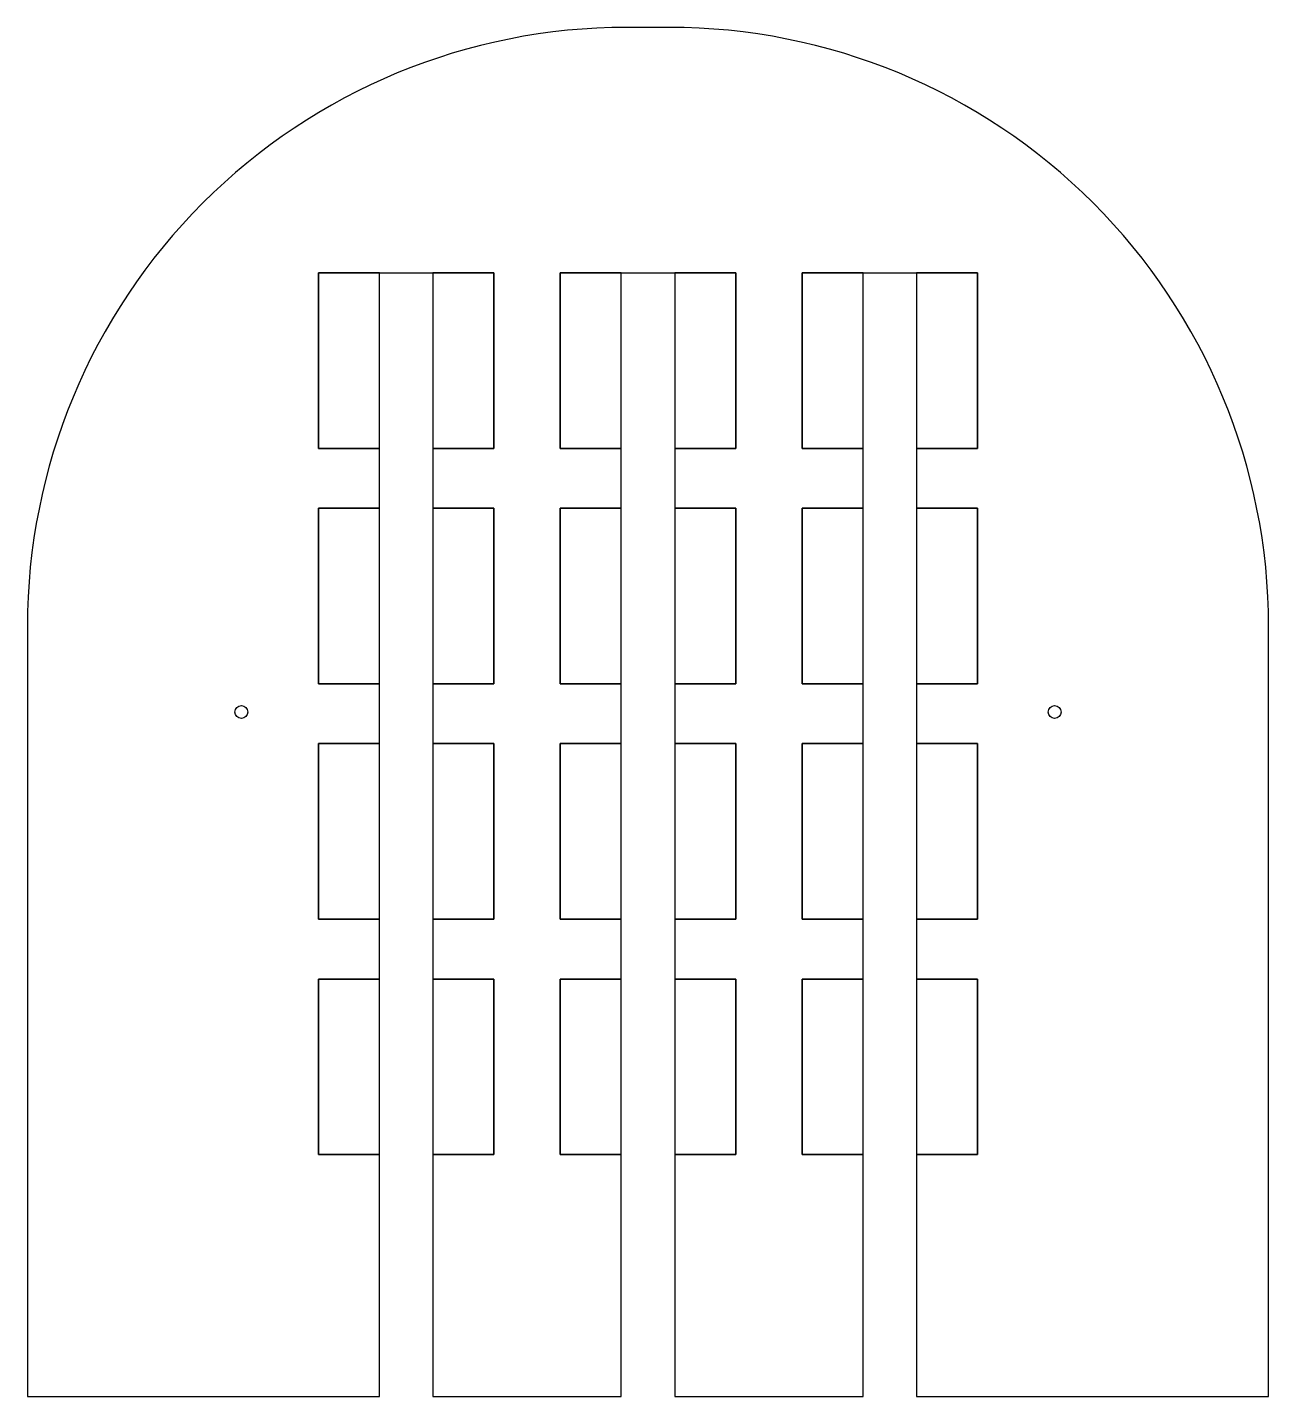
# Model space of a CAD drawing. Header units: millimetres. Extents: x -70 to 220, y -270 to 50.
import ezdxf

# ---------------------------------------------------------------- set-up
doc = ezdxf.new("R2010")
doc.units = ezdxf.units.MM

msp = doc.modelspace()

# ---------------------------------------------------------------- linework, layer by layer
msp.add_lwpolyline([(70, 50, 0.414214), (-70, -90), (-70, -270), (12.25, -270), (12.25, -213.4), (-2, -213.4), (-2, -172.4), (12.25, -172.4), (12.25, -158.4), (-2, -158.4), (-2, -117.4), (12.25, -117.4), (12.25, -103.4), (-2, -103.4), (-2, -62.4), (12.25, -62.4), (12.25, -48.4), (-2, -48.4), (-2, -7.4), (39, -7.4), (39, -48.4), (24.75, -48.4), (24.75, -62.4), (39, -62.4), (39, -103.4), (24.75, -103.4), (24.75, -117.4), (39, -117.4), (39, -158.4), (24.75, -158.4), (24.75, -172.4), (39, -172.4), (39, -213.4), (24.75, -213.4), (24.75, -270), (68.75, -270), (68.75, -213.4), (54.5, -213.4), (54.5, -172.4), (68.75, -172.4), (68.75, -158.4), (54.5, -158.4), (54.5, -117.4), (68.75, -117.4), (68.75, -103.4), (54.5, -103.4), (54.5, -62.4), (68.75, -62.4), (68.75, -48.4), (54.5, -48.4), (54.5, -7.4), (95.5, -7.4), (95.5, -48.4), (81.25, -48.4), (81.25, -62.4), (95.5, -62.4), (95.5, -103.4), (81.25, -103.4), (81.25, -117.4), (95.5, -117.4), (95.5, -158.4), (81.25, -158.4), (81.25, -172.4), (95.5, -172.4), (95.5, -213.4), (81.25, -213.4), (81.25, -270), (125.25, -270), (125.25, -213.4), (111, -213.4), (111, -172.4), (125.25, -172.4), (125.25, -158.4), (111, -158.4), (111, -117.4), (125.25, -117.4), (125.25, -103.4), (111, -103.4), (111, -62.4), (125.25, -62.4), (125.25, -48.4), (111, -48.4), (111, -7.4), (152, -7.4), (152, -48.4), (137.75, -48.4), (137.75, -62.4), (152, -62.4), (152, -103.4), (137.75, -103.4), (137.75, -117.4), (152, -117.4), (152, -158.4), (137.75, -158.4), (137.75, -172.4), (152, -172.4), (152, -213.4), (137.75, -213.4), (137.75, -270), (220, -270), (220, -90, 0.414214), (80, 50)], format="xyb", close=True)
for points in [[(12.25, -48.4), (12.25, -7.4), (-2, -7.4), (-2, -48.4)], [(24.75, -7.4), (24.75, -48.4), (39, -48.4), (39, -7.4)], [(68.75, -48.4), (68.75, -7.4), (54.5, -7.4), (54.5, -48.4)], [(81.25, -7.4), (81.25, -48.4), (95.5, -48.4), (95.5, -7.4)], [(125.25, -48.4), (125.25, -7.4), (111, -7.4), (111, -48.4)], [(137.75, -7.4), (137.75, -48.4), (152, -48.4), (152, -7.4)], [(12.25, -103.4), (12.25, -62.4), (-2, -62.4), (-2, -103.4)], [(24.75, -62.4), (24.75, -103.4), (39, -103.4), (39, -62.4)], [(68.75, -103.4), (68.75, -62.4), (54.5, -62.4), (54.5, -103.4)], [(81.25, -62.4), (81.25, -103.4), (95.5, -103.4), (95.5, -62.4)], [(125.25, -103.4), (125.25, -62.4), (111, -62.4), (111, -103.4)], [(137.75, -62.4), (137.75, -103.4), (152, -103.4), (152, -62.4)], [(12.25, -158.4), (12.25, -117.4), (-2, -117.4), (-2, -158.4)], [(24.75, -117.4), (24.75, -158.4), (39, -158.4), (39, -117.4)], [(68.75, -158.4), (68.75, -117.4), (54.5, -117.4), (54.5, -158.4)], [(81.25, -117.4), (81.25, -158.4), (95.5, -158.4), (95.5, -117.4)], [(125.25, -158.4), (125.25, -117.4), (111, -117.4), (111, -158.4)], [(137.75, -117.4), (137.75, -158.4), (152, -158.4), (152, -117.4)], [(12.25, -213.4), (12.25, -172.4), (-2, -172.4), (-2, -213.4)], [(24.75, -172.4), (24.75, -213.4), (39, -213.4), (39, -172.4)], [(68.75, -213.4), (68.75, -172.4), (54.5, -172.4), (54.5, -213.4)], [(81.25, -172.4), (81.25, -213.4), (95.5, -213.4), (95.5, -172.4)], [(125.25, -213.4), (125.25, -172.4), (111, -172.4), (111, -213.4)], [(137.75, -172.4), (137.75, -213.4), (152, -213.4), (152, -172.4)]]:
    msp.add_lwpolyline(points, close=True)
for centre in [(-20, -110), (170, -110)]:
    msp.add_circle(centre, 1.5)

doc.saveas('drawing.dxf')
